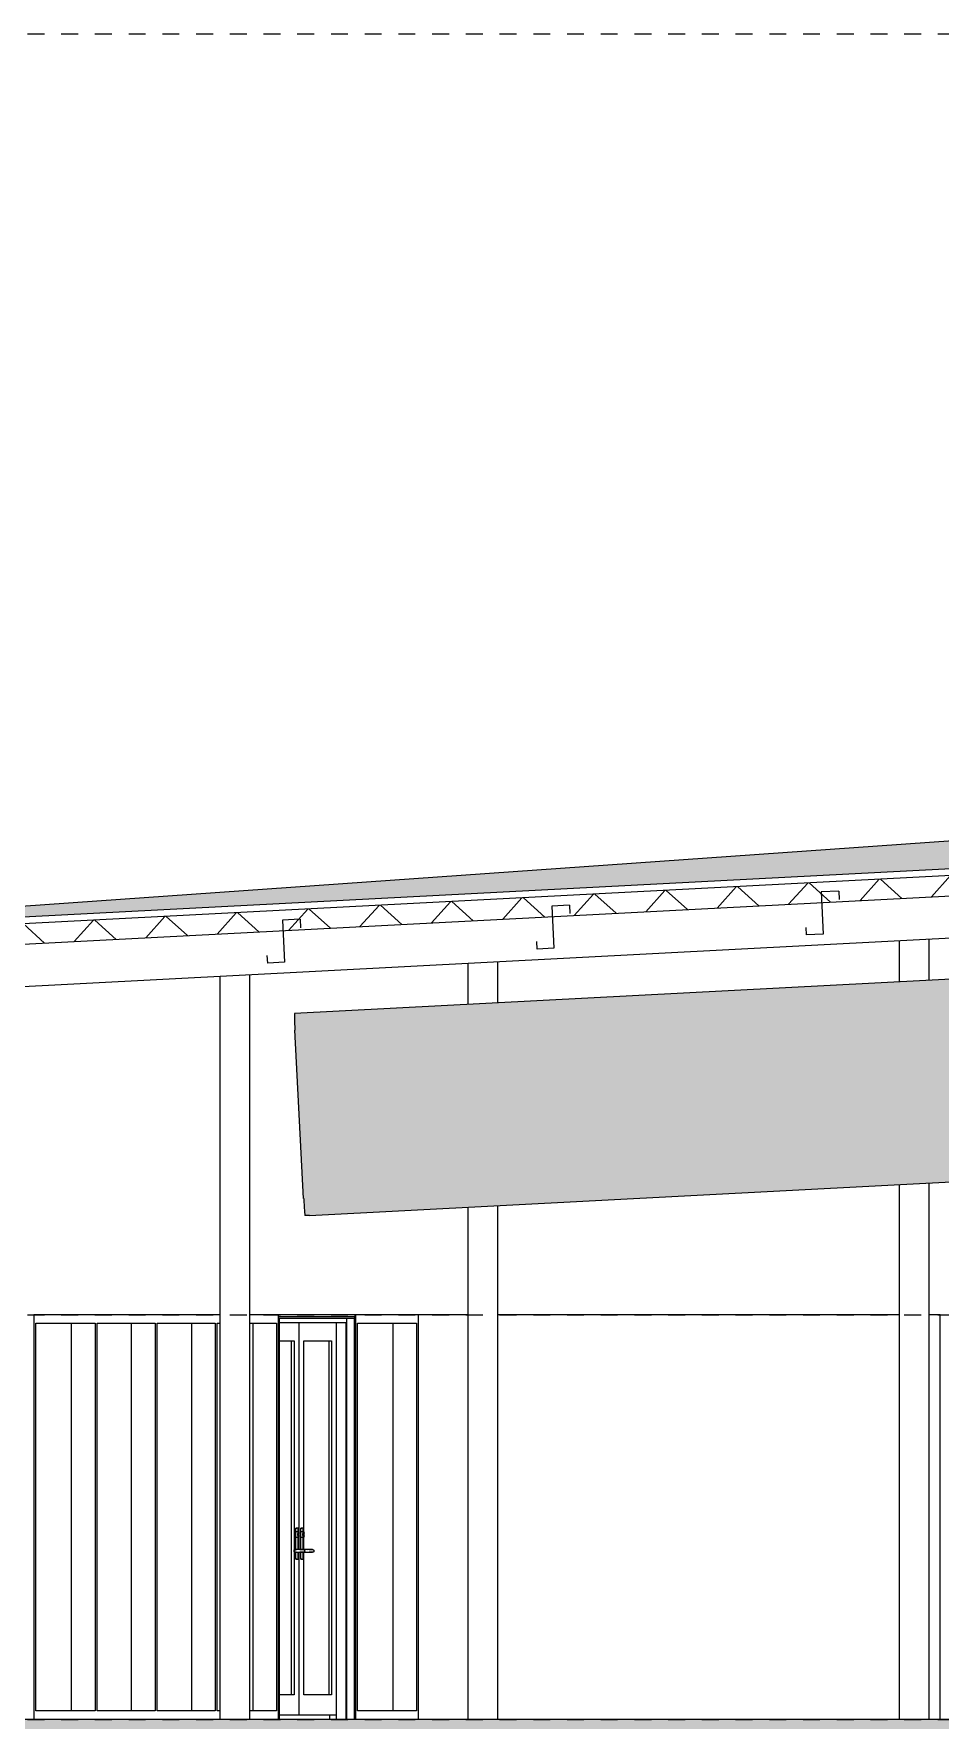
# Model space of a CAD drawing. Header units: metres. Extents: x 4238 to 4687, y -1 to 29.
# Drawn here: x 4439.11 to 4444.49, y 5.23 to 15.24 of the extents above; entities that cross this region are included whole.
import ezdxf

# ---------------------------------------------------------------- set-up
doc = ezdxf.new("R2010")
doc.units = ezdxf.units.M
doc.linetypes.add('AEC_Center', pattern=[0.024, 0.012, -0.004, 0.004, -0.004])
for name, color, linetype, lineweight in [('A-DETL', 90, 'Continuous', 13), ('A-DETL-GENF', 92, 'Continuous', 5), ('A-DOOR', 31, 'Continuous', 5), ('A-DOOR-FRAM', 31, 'Continuous', 5), ('A-DOOR-GLAZ', 31, 'Continuous', 5), ('A-FLOR', 192, 'Continuous', 5), ('A-FLOR-LEVL', 51, 'Continuous', 5), ('A-FLOR-PATT', 8, 'Continuous', 15), ('A-GENM', 13, 'Continuous', 5), ('A-GLAZ', 151, 'Continuous', 5), ('A-ROOF', 132, 'Continuous', 5), ('A-ROOF-PATT', 132, 'Continuous', 15), ('A-WALL', 113, 'Continuous', 5), ('S-COLS', 52, 'Continuous', 5)]:
    doc.layers.add(name, color=color, linetype=linetype, lineweight=lineweight)
pattern_1 = [(50, (4488.9249, 10.655), (1.45713, -0.127218), [0.1524, -1.676]), (355, (4488.9249, 10.655), (-0.281945, 1.52839), [0.12192, -1.341]), (100.451, (4489.0459, 10.644), (1.175465, 1.400456), [0.12952, -1.425]), (46.184, (4488.9249, 11.061), (2.16904, -0.33638), [0.2286, -2.515]), (96.636, (4489.1059, 11.033), (1.898945, 1.97971), [0.19428, -2.137]), (351.184, (4488.9249, 11.061), (1.8988, 1.97937), [0.18288, -2.012]), (21, (4489.1279, 10.96), (1.212757, -0.817698), [0.1524, -1.676]), (326, (4489.1279, 10.96), (0.494383, 1.47345), [0.12192, -1.341]), (71.451, (4489.2289, 10.891), (1.70704, 0.65499), [0.12952, -1.425]), (37.5, (4488.92487, 10.655), (0.0247086, 0.6764346), [0.06706, -1.258, 0.06706, -1.294, -1.346]), (37.5, (4488.92487, 10.655), (0.0247086, 0.6764346), [-2.686, 0.06706, -1.279]), (7.5, (4488.9249, 10.655), (0.534554, 0.80144), [0.06706, -0.70917, 0.06706, -1.227, -0.51308]), (7.5, (4488.9249, 10.655), (0.534554, 0.80144), [-2.071, 0.06706, -0.44602]), (327.5, (4488.47187, 10.655), (1.0847233, -0.0458285), [0.06706, -0.44094, 0.06706, -1.518, -2.103]), (327.5, (4488.47187, 10.655), (1.0847233, -0.0458285), [-2.093, 0.06706, -2.036]), (317.5, (4488.2689, 10.655), (1.185031, 0.203417), [0.06706, -0.59334, 0.06706, -0.98552, -1.494]), (317.5, (4488.2689, 10.655), (1.185031, 0.203417), [-1.713, 0.06706, -1.426])]

# ---------------------------------------------------------------- blocks, each defined once
blk = doc.blocks.new('Mechanical - Condensers - Mechanical - Condensers-1249279-SECTION - GRIDS B1-B2')
at = {"layer": 'A-GENM'}
h = blk.add_hatch(color=256, dxfattribs=at)
h.paths.add_polyline_path([(4415.037, 8.33), (4436.222, 9.44), (4436.223, 14.59), (4436.172, 14.59), (4436.172, 11.345), (4436.183, 11.345), (4436.183, 11.333), (4436.172, 11.333), (4436.172, 10.904), (4436.183, 10.904), (4436.183, 10.891), (4436.172, 10.891), (4436.172, 10.439), (4414.985, 9.328), (4415.005, 8.948)])
h.paths.add_polyline_path([(4436.756, 9.468), (4437.172, 9.49), (4437.172, 13.59), (4461.106, 13.59), (4461.106, 14.59), (4436.757, 14.59), (4436.756, 9.584)])
h.paths.add_polyline_path([(4475.487, 13.59), (4477.374, 13.59), (4477.374, 14.59), (4461.306, 14.59), (4461.306, 13.59), (4475.363, 13.59)])
blk.add_hatch(color=256, dxfattribs=at).paths.add_polyline_path([(4414.985, 9.328), (4436.172, 10.439), (4436.075, 10.534), (4414.982, 9.426), (4414.982, 9.415), (4414.984, 9.354)])
h = blk.add_hatch(color=256, dxfattribs=at)
h.paths.add_polyline_path([(4415.045, 8.23), (4436.222, 9.34), (4436.221, 9.44), (4415.037, 8.33), (4415.044, 8.233)])
h.paths.add_polyline_path([(4436.756, 9.368), (4437.275, 9.395), (4437.251, 9.416), (4437.172, 9.49), (4436.756, 9.468), (4436.756, 9.372)])
for p, q in [((4436.075, 10.534), (4414.983, 9.428)), ((4415.037, 8.33), (4414.985, 9.328)), ((4415.072, 8.23), (4436.222, 9.339)), ((4415.072, 8.23), (4415.045, 8.23))]:
    blk.add_line(p, q, dxfattribs=at)
for centre, start_param, end_param in [((4414.988, 9.328), 0, 1.569408), ((4415.04, 8.33), 1.569408, 3.140204)]:
    blk.add_ellipse(centre, major_axis=(-0.0052, 0.0999), ratio=0.026482, start_param=start_param, end_param=end_param, dxfattribs=at)
blk = doc.blocks.new('X_Door-Panel-Hinge-Standard - Standard-3272678-SECTION - GRIDS B1-B2')
at = {"layer": 'A-DOOR'}
for p, q in [((4419.673, 7.595), (4419.673, 6.351)), ((4419.554, 7.485), (4419.644, 7.485)), ((4419.644, 7.485), (4419.644, 5.385)), ((4419.673, 6.346), (4419.673, 6.343)), ((4419.673, 6.321), (4419.673, 6.247)), ((4419.673, 6.233), (4419.673, 5.265)), ((4419.644, 5.385), (4419.555, 5.385)), ((4419.673, 5.265), (4419.555, 5.265))]:
    blk.add_line(p, q, dxfattribs=at)
at = {"layer": 'A-DOOR-GLAZ'}
blk.add_line((4419.629, 5.385), (4419.629, 7.485), dxfattribs=at)
blk = doc.blocks.new('X_Door-Panel-Hinge-Standard - Standard-3272745-SECTION - GRIDS B1-B2')
at = {"layer": 'A-DOOR'}
for p, q in [((4415.01, 6.349), (4415.01, 7.595)), ((4415.039, 6.351), (4415.039, 7.485)), ((4415.039, 7.485), (4415.203, 7.485)), ((4415.203, 7.485), (4415.203, 5.385)), ((4415.01, 6.247), (4415.01, 6.323)), ((4415.039, 6.247), (4415.039, 6.321)), ((4415.01, 5.265), (4415.01, 6.233)), ((4415.039, 5.385), (4415.039, 6.233)), ((4415.203, 5.385), (4415.039, 5.385)), ((4415.231, 5.265), (4415.01, 5.265))]:
    blk.add_line(p, q, dxfattribs=at)
at = {"layer": 'A-DOOR-GLAZ'}
blk.add_line((4415.189, 5.385), (4415.189, 7.485), dxfattribs=at)
blk = doc.blocks.new('X_Door-Frame-Wood - Standard-3272812-SECTION - GRIDS B1-B2')
at = {"layer": 'A-DOOR-FRAM'}
for p, q in [((4420.006, 7.64), (4419.552, 7.64)), ((4419.555, 7.62), (4419.555, 5.24)), ((4419.555, 7.62), (4420.001, 7.62)), ((4419.957, 5.24), (4419.957, 7.62)), ((4420.001, 7.62), (4420.001, 5.24)), ((4420.006, 5.24), (4420.006, 7.64)), ((4419.555, 7.595), (4419.951, 7.595)), ((4419.895, 5.24), (4419.895, 7.595)), ((4419.951, 7.595), (4419.951, 5.24)), ((4419.857, 5.24), (4419.857, 5.265))]:
    blk.add_line(p, q, dxfattribs=at)
blk = doc.blocks.new('X_Door-Handle-Lockwood 4800 Series Lever - Standard-764996-SECTION - GRIDS B1-B2')
at = {"layer": 'A-DOOR'}
for p, q in [((4419.667, 6.375), (4419.655, 6.375)), ((4419.655, 6.375), (4419.661, 6.375)), ((4419.655, 6.247), (4419.655, 6.374)), ((4419.673, 6.353), (4419.658, 6.353)), ((4419.658, 6.321), (4419.673, 6.321)), ((4419.666, 6.374), (4419.666, 6.248)), ((4419.672, 6.375), (4419.667, 6.375)), ((4419.667, 6.331), (4419.667, 6.343)), ((4419.67, 6.343), (4419.67, 6.331)), ((4419.673, 6.351), (4419.673, 6.374)), ((4419.673, 6.343), (4419.673, 6.346)), ((4419.673, 6.247), (4419.673, 6.322)), ((4419.675, 6.331), (4419.675, 6.343)), ((4419.653, 6.248), (4419.645, 6.248)), ((4419.645, 6.232), (4419.653, 6.232)), ((4419.655, 6.238), (4419.655, 6.242)), ((4419.655, 6.191), (4419.655, 6.233)), ((4419.678, 6.248), (4419.658, 6.248)), ((4419.658, 6.232), (4419.678, 6.232)), ((4419.666, 6.232), (4419.666, 6.191)), ((4419.673, 6.191), (4419.673, 6.233)), ((4419.698, 6.248), (4419.685, 6.248)), ((4419.685, 6.232), (4419.698, 6.232)), ((4419.655, 6.19), (4419.667, 6.19)), ((4419.661, 6.19), (4419.655, 6.19)), ((4419.667, 6.19), (4419.672, 6.19))]:
    blk.add_line(p, q, dxfattribs=at)
at = {"layer": 'A-DOOR', "flags": 128}
for points in [[(4419.685, 6.248), (4419.685, 6.248), (4419.685, 6.248), (4419.685, 6.248), (4419.684, 6.248), (4419.684, 6.248), (4419.683, 6.248), (4419.683, 6.248), (4419.682, 6.248), (4419.681, 6.248), (4419.681, 6.248), (4419.68, 6.248), (4419.68, 6.248), (4419.679, 6.248), (4419.678, 6.248), (4419.677, 6.248), (4419.676, 6.248), (4419.676, 6.248), (4419.675, 6.248), (4419.674, 6.248), (4419.673, 6.248), (4419.672, 6.248), (4419.671, 6.248), (4419.67, 6.248), (4419.669, 6.248), (4419.668, 6.248), (4419.667, 6.248), (4419.666, 6.248), (4419.665, 6.248), (4419.664, 6.248), (4419.663, 6.248), (4419.662, 6.248), (4419.661, 6.248), (4419.659, 6.248), (4419.658, 6.248), (4419.657, 6.248), (4419.656, 6.248), (4419.655, 6.248), (4419.654, 6.248), (4419.653, 6.248), (4419.653, 6.248)], [(4419.653, 6.232), (4419.654, 6.232), (4419.655, 6.232), (4419.656, 6.232), (4419.657, 6.232), (4419.658, 6.232), (4419.659, 6.232), (4419.66, 6.232), (4419.661, 6.232), (4419.662, 6.232), (4419.663, 6.232), (4419.665, 6.232), (4419.666, 6.232), (4419.667, 6.232), (4419.668, 6.232), (4419.669, 6.232), (4419.67, 6.232), (4419.671, 6.232), (4419.672, 6.232), (4419.673, 6.232), (4419.674, 6.232), (4419.674, 6.232), (4419.675, 6.232), (4419.676, 6.232), (4419.677, 6.232), (4419.678, 6.232), (4419.679, 6.232), (4419.679, 6.232), (4419.68, 6.232), (4419.681, 6.232), (4419.681, 6.232), (4419.682, 6.232), (4419.683, 6.232), (4419.683, 6.232), (4419.684, 6.232), (4419.684, 6.232), (4419.684, 6.232), (4419.685, 6.232), (4419.685, 6.232), (4419.685, 6.232), (4419.685, 6.232)], [(4419.678, 6.248), (4419.679, 6.248), (4419.68, 6.248), (4419.681, 6.248), (4419.682, 6.248), (4419.683, 6.248), (4419.684, 6.248), (4419.685, 6.248), (4419.686, 6.248), (4419.687, 6.248), (4419.688, 6.248), (4419.689, 6.248), (4419.69, 6.248), (4419.69, 6.248), (4419.691, 6.248), (4419.692, 6.248), (4419.692, 6.248), (4419.693, 6.248), (4419.694, 6.248), (4419.694, 6.248), (4419.695, 6.248), (4419.695, 6.248), (4419.696, 6.248), (4419.696, 6.248), (4419.697, 6.248), (4419.697, 6.248), (4419.698, 6.248), (4419.698, 6.248), (4419.698, 6.248), (4419.698, 6.248), (4419.698, 6.248), (4419.699, 6.248), (4419.699, 6.248), (4419.699, 6.248)], [(4419.699, 6.232), (4419.699, 6.232), (4419.699, 6.232), (4419.698, 6.232), (4419.698, 6.232), (4419.698, 6.232), (4419.698, 6.232), (4419.698, 6.232), (4419.697, 6.232), (4419.697, 6.232), (4419.696, 6.232), (4419.696, 6.232), (4419.696, 6.232), (4419.695, 6.232), (4419.694, 6.232), (4419.694, 6.232), (4419.693, 6.232), (4419.693, 6.232), (4419.692, 6.232), (4419.691, 6.232), (4419.69, 6.232), (4419.69, 6.232), (4419.689, 6.232), (4419.688, 6.232), (4419.687, 6.232), (4419.686, 6.232), (4419.685, 6.232), (4419.684, 6.232), (4419.683, 6.232), (4419.682, 6.232), (4419.681, 6.232), (4419.68, 6.232), (4419.679, 6.232), (4419.678, 6.232), (4419.678, 6.232)], [(4419.699, 6.248), (4419.699, 6.248), (4419.699, 6.248), (4419.698, 6.248), (4419.698, 6.248), (4419.698, 6.248), (4419.698, 6.248), (4419.698, 6.248)], [(4419.698, 6.232), (4419.698, 6.232), (4419.698, 6.232), (4419.698, 6.232), (4419.699, 6.232), (4419.699, 6.232), (4419.699, 6.232)], [(4419.699, 6.248), (4419.699, 6.248), (4419.699, 6.248), (4419.7, 6.248), (4419.7, 6.248), (4419.7, 6.248), (4419.701, 6.248), (4419.701, 6.248), (4419.701, 6.248), (4419.701, 6.247), (4419.702, 6.247), (4419.702, 6.247), (4419.702, 6.247), (4419.703, 6.247), (4419.703, 6.247), (4419.703, 6.247), (4419.703, 6.246), (4419.704, 6.246), (4419.704, 6.246), (4419.704, 6.246), (4419.704, 6.246), (4419.705, 6.245), (4419.705, 6.245), (4419.705, 6.245), (4419.705, 6.245), (4419.705, 6.244), (4419.706, 6.244), (4419.706, 6.244), (4419.706, 6.243), (4419.706, 6.243), (4419.706, 6.243), (4419.706, 6.243), (4419.706, 6.242), (4419.706, 6.242), (4419.706, 6.242), (4419.706, 6.241), (4419.707, 6.241), (4419.707, 6.241), (4419.707, 6.24), (4419.707, 6.24), (4419.707, 6.24)], [(4419.707, 6.24), (4419.707, 6.24), (4419.707, 6.239), (4419.707, 6.239), (4419.707, 6.239), (4419.706, 6.238), (4419.706, 6.238), (4419.706, 6.238), (4419.706, 6.237), (4419.706, 6.237), (4419.706, 6.237), (4419.706, 6.237), (4419.706, 6.236), (4419.706, 6.236), (4419.705, 6.236), (4419.705, 6.235), (4419.705, 6.235), (4419.705, 6.235), (4419.705, 6.235), (4419.704, 6.234), (4419.704, 6.234), (4419.704, 6.234), (4419.704, 6.234), (4419.703, 6.234), (4419.703, 6.233), (4419.703, 6.233), (4419.703, 6.233), (4419.702, 6.233), (4419.702, 6.233), (4419.702, 6.233), (4419.702, 6.233), (4419.701, 6.232), (4419.701, 6.232), (4419.701, 6.232), (4419.7, 6.232), (4419.7, 6.232), (4419.7, 6.232), (4419.699, 6.232), (4419.699, 6.232), (4419.699, 6.232), (4419.699, 6.232)]]:
    blk.add_lwpolyline(points, dxfattribs=at)
at = {"layer": 'A-DOOR'}
for centre, major_axis, start_param, end_param in [((4419.655, 6.374), (0, 0.001), 0, 1.570796), ((4419.661, 6.374), (0, 0.001), 4.712389, 6.283185), ((4419.667, 6.374), (0, 0.001), 0, 1.570796), ((4419.669, 6.343), (0, 0.01), 5.759587, 7.853982), ((4419.669, 6.331), (0, 0.01), 1.570796, 3.665191), ((4419.673, 6.343), (0, 0.01), 4.712389, 7.853982), ((4419.673, 6.331), (0, 0.01), 1.570796, 4.712389), ((4419.672, 6.374), (0, 0.001), 4.712389, 6.021386), ((4419.669, 6.343), (0, 0.01), 4.712389, 4.974188), ((4419.645, 6.24), (0, 0.008), 4.712389, 7.853982), ((4419.645, 6.24), (0, 0.008), 1.570796, 4.712389), ((4419.669, 6.24), (0, 0.01), 5.497787, 6.806784), ((4419.669, 6.24), (0, 0.01), 2.617994, 3.926991), ((4419.655, 6.191), (0, 0.001), 1.570796, 3.141593), ((4419.661, 6.191), (0, 0.001), 3.141593, 4.712389), ((4419.667, 6.191), (0, 0.001), 1.570796, 3.141593), ((4419.672, 6.191), (0, 0.001), 3.141593, 4.712389)]:
    blk.add_ellipse(centre, major_axis=major_axis, ratio=0.241811, start_param=start_param, end_param=end_param, dxfattribs=at)
blk = doc.blocks.new('X_Door-Handle-Lockwood 4800 Series Lever - Standard-765406-SECTION - GRIDS B1-B2')
at = {"layer": 'A-DOOR'}
for p, q in [((4415.032, 6.375), (4415.021, 6.375)), ((4415.021, 6.375), (4415.027, 6.375)), ((4415.021, 6.247), (4415.021, 6.374)), ((4415.039, 6.353), (4415.024, 6.353)), ((4415.024, 6.321), (4415.039, 6.321)), ((4415.038, 6.375), (4415.032, 6.375)), ((4415.032, 6.374), (4415.032, 6.244)), ((4415.033, 6.331), (4415.033, 6.343)), ((4415.036, 6.343), (4415.036, 6.331)), ((4415.038, 6.35), (4415.038, 6.374)), ((4415.038, 6.247), (4415.038, 6.322)), ((4415.041, 6.331), (4415.041, 6.343)), ((4415.021, 6.191), (4415.021, 6.233)), ((4415.044, 6.248), (4415.024, 6.248)), ((4415.024, 6.232), (4415.044, 6.232)), ((4415.032, 6.236), (4415.032, 6.191)), ((4415.038, 6.191), (4415.038, 6.233)), ((4415.069, 6.248), (4415.062, 6.248)), ((4415.062, 6.232), (4415.069, 6.232)), ((4415.089, 6.248), (4415.077, 6.248)), ((4415.077, 6.232), (4415.089, 6.232)), ((4415.021, 6.19), (4415.032, 6.19)), ((4415.027, 6.19), (4415.021, 6.19)), ((4415.032, 6.19), (4415.038, 6.19))]:
    blk.add_line(p, q, dxfattribs=at)
at = {"layer": 'A-DOOR', "flags": 128}
for points in [[(4415.077, 6.248), (4415.077, 6.248), (4415.076, 6.248), (4415.076, 6.248), (4415.075, 6.248), (4415.075, 6.248), (4415.074, 6.248), (4415.074, 6.248), (4415.073, 6.248), (4415.073, 6.248), (4415.072, 6.248), (4415.072, 6.248), (4415.071, 6.248), (4415.07, 6.248), (4415.069, 6.248), (4415.069, 6.248), (4415.068, 6.248), (4415.067, 6.248), (4415.066, 6.248), (4415.065, 6.248), (4415.064, 6.248), (4415.063, 6.248), (4415.062, 6.248), (4415.061, 6.248), (4415.06, 6.248), (4415.059, 6.248), (4415.058, 6.248), (4415.057, 6.248), (4415.056, 6.248), (4415.055, 6.248), (4415.054, 6.248), (4415.053, 6.248), (4415.052, 6.248), (4415.051, 6.248), (4415.05, 6.248), (4415.049, 6.248), (4415.048, 6.248), (4415.046, 6.248), (4415.045, 6.248), (4415.044, 6.248), (4415.044, 6.248)], [(4415.044, 6.232), (4415.045, 6.232), (4415.046, 6.232), (4415.047, 6.232), (4415.048, 6.232), (4415.049, 6.232), (4415.05, 6.232), (4415.052, 6.232), (4415.053, 6.232), (4415.054, 6.232), (4415.055, 6.232), (4415.056, 6.232), (4415.057, 6.232), (4415.058, 6.232), (4415.059, 6.232), (4415.06, 6.232), (4415.061, 6.232), (4415.062, 6.232), (4415.063, 6.232), (4415.064, 6.232), (4415.065, 6.232), (4415.066, 6.232), (4415.067, 6.232), (4415.067, 6.232), (4415.068, 6.232), (4415.069, 6.232), (4415.07, 6.232), (4415.071, 6.232), (4415.071, 6.232), (4415.072, 6.232), (4415.073, 6.232), (4415.073, 6.232), (4415.074, 6.232), (4415.074, 6.232), (4415.075, 6.232), (4415.075, 6.232), (4415.076, 6.232), (4415.076, 6.232), (4415.076, 6.232), (4415.077, 6.232), (4415.077, 6.232)], [(4415.069, 6.248), (4415.07, 6.248), (4415.072, 6.248), (4415.073, 6.248), (4415.074, 6.248), (4415.075, 6.248), (4415.075, 6.248), (4415.076, 6.248), (4415.077, 6.248), (4415.078, 6.248), (4415.079, 6.248), (4415.08, 6.248), (4415.081, 6.248), (4415.082, 6.248), (4415.082, 6.248), (4415.083, 6.248), (4415.084, 6.248), (4415.084, 6.248), (4415.085, 6.248), (4415.086, 6.248), (4415.086, 6.248), (4415.087, 6.248), (4415.087, 6.248), (4415.088, 6.248), (4415.088, 6.248), (4415.088, 6.248), (4415.089, 6.248), (4415.089, 6.248), (4415.089, 6.248), (4415.09, 6.248), (4415.09, 6.248), (4415.09, 6.248), (4415.09, 6.248), (4415.09, 6.248)], [(4415.09, 6.232), (4415.09, 6.232), (4415.09, 6.232), (4415.09, 6.232), (4415.09, 6.232), (4415.089, 6.232), (4415.089, 6.232), (4415.089, 6.232), (4415.089, 6.232), (4415.088, 6.232), (4415.088, 6.232), (4415.087, 6.232), (4415.087, 6.232), (4415.086, 6.232), (4415.086, 6.232), (4415.085, 6.232), (4415.085, 6.232), (4415.084, 6.232), (4415.083, 6.232), (4415.082, 6.232), (4415.082, 6.232), (4415.081, 6.232), (4415.08, 6.232), (4415.079, 6.232), (4415.078, 6.232), (4415.078, 6.232), (4415.077, 6.232), (4415.076, 6.232), (4415.075, 6.232), (4415.074, 6.232), (4415.073, 6.232), (4415.072, 6.232), (4415.071, 6.232), (4415.07, 6.232), (4415.069, 6.232)], [(4415.09, 6.248), (4415.09, 6.248), (4415.09, 6.248), (4415.09, 6.248), (4415.09, 6.248), (4415.089, 6.248), (4415.089, 6.248), (4415.089, 6.248)], [(4415.089, 6.232), (4415.089, 6.232), (4415.09, 6.232), (4415.09, 6.232), (4415.09, 6.232), (4415.09, 6.232), (4415.09, 6.232)], [(4415.09, 6.248), (4415.09, 6.248), (4415.091, 6.248), (4415.091, 6.248), (4415.091, 6.248), (4415.092, 6.248), (4415.092, 6.248), (4415.092, 6.248), (4415.092, 6.248), (4415.093, 6.247), (4415.093, 6.247), (4415.093, 6.247), (4415.094, 6.247), (4415.094, 6.247), (4415.094, 6.247), (4415.094, 6.247), (4415.095, 6.246), (4415.095, 6.246), (4415.095, 6.246), (4415.095, 6.246), (4415.096, 6.246), (4415.096, 6.245), (4415.096, 6.245), (4415.096, 6.245), (4415.096, 6.245), (4415.097, 6.244), (4415.097, 6.244), (4415.097, 6.244), (4415.097, 6.243), (4415.097, 6.243), (4415.097, 6.243), (4415.097, 6.243), (4415.098, 6.242), (4415.098, 6.242), (4415.098, 6.242), (4415.098, 6.241), (4415.098, 6.241), (4415.098, 6.241), (4415.098, 6.24), (4415.098, 6.24), (4415.098, 6.24)], [(4415.098, 6.24), (4415.098, 6.24), (4415.098, 6.239), (4415.098, 6.239), (4415.098, 6.239), (4415.098, 6.238), (4415.098, 6.238), (4415.098, 6.238), (4415.098, 6.237), (4415.097, 6.237), (4415.097, 6.237), (4415.097, 6.237), (4415.097, 6.236), (4415.097, 6.236), (4415.097, 6.236), (4415.097, 6.235), (4415.096, 6.235), (4415.096, 6.235), (4415.096, 6.235), (4415.096, 6.234), (4415.095, 6.234), (4415.095, 6.234), (4415.095, 6.234), (4415.095, 6.234), (4415.095, 6.233), (4415.094, 6.233), (4415.094, 6.233), (4415.094, 6.233), (4415.093, 6.233), (4415.093, 6.233), (4415.093, 6.233), (4415.093, 6.232), (4415.092, 6.232), (4415.092, 6.232), (4415.092, 6.232), (4415.091, 6.232), (4415.091, 6.232), (4415.091, 6.232), (4415.09, 6.232), (4415.09, 6.232), (4415.09, 6.232)]]:
    blk.add_lwpolyline(points, dxfattribs=at)
at = {"layer": 'A-DOOR'}
for centre, major_axis, start_param, end_param in [((4415.021, 6.374), (0, 0.001), 0, 1.570796), ((4415.027, 6.374), (0, 0.001), 4.712389, 6.283185), ((4415.032, 6.374), (0, 0.001), 0, 1.570796), ((4415.035, 6.343), (0, 0.01), 5.759587, 7.853982), ((4415.035, 6.331), (0, 0.01), 1.570796, 3.665191), ((4415.039, 6.343), (0, 0.01), 4.712389, 7.853982), ((4415.039, 6.331), (0, 0.01), 1.570796, 4.712389), ((4415.035, 6.343), (0, 0.01), 5.235988, 5.497787), ((4415.038, 6.374), (0, 0.001), 4.712389, 6.021386), ((4415.035, 6.24), (0, 0.01), 5.497787, 7.330383), ((4415.035, 6.24), (0, 0.01), 2.094395, 3.926991), ((4415.062, 6.24), (0, 0.008), 5.759587, 6.806784), ((4415.062, 6.24), (0, 0.008), 2.617994, 3.665191), ((4415.021, 6.191), (0, 0.001), 1.570796, 3.141593), ((4415.027, 6.191), (0, 0.001), 3.141593, 4.712389), ((4415.032, 6.191), (0, 0.001), 1.570796, 3.141593), ((4415.038, 6.191), (0, 0.001), 3.141593, 4.712389)]:
    blk.add_ellipse(centre, major_axis=major_axis, ratio=0.241811, start_param=start_param, end_param=end_param, dxfattribs=at)
blk = doc.blocks.new('Window Unit_4 Bay - 2400x3050-3455446-SECTION - GRIDS B1-B2')
at = {"layer": 'A-GLAZ'}
for p, q in [((4413.437, 7.64), (4413.437, 5.24)), ((4414.541, 7.64), (4413.437, 7.64)), ((4414.888, 7.64), (4414.718, 7.64)), ((4414.888, 5.24), (4414.888, 7.64)), ((4413.449, 5.29), (4413.449, 7.59)), ((4413.449, 7.59), (4413.8, 7.59)), ((4413.661, 5.29), (4413.661, 7.59)), ((4413.8, 7.59), (4413.8, 5.29)), ((4413.812, 5.29), (4413.812, 7.59)), ((4413.812, 7.59), (4414.157, 7.59)), ((4414.017, 5.29), (4414.017, 7.59)), ((4414.157, 7.59), (4414.157, 5.29)), ((4414.169, 5.29), (4414.169, 7.59)), ((4414.169, 7.59), (4414.513, 7.59)), ((4414.374, 5.29), (4414.374, 7.59)), ((4414.513, 7.59), (4414.513, 5.29)), ((4414.525, 7.59), (4414.541, 7.59)), ((4414.525, 5.29), (4414.525, 7.59)), ((4414.718, 7.59), (4414.876, 7.59)), ((4414.737, 5.29), (4414.737, 7.59)), ((4414.876, 7.59), (4414.876, 5.29)), ((4413.8, 5.29), (4413.449, 5.29)), ((4414.157, 5.29), (4413.812, 5.29)), ((4414.513, 5.29), (4414.169, 5.29)), ((4414.541, 5.29), (4414.525, 5.29)), ((4414.876, 5.29), (4414.718, 5.29))]:
    blk.add_line(p, q, dxfattribs=at)
blk = doc.blocks.new('Window Unit_1 Bay - 2400x1550-3460193-SECTION - GRIDS B1-B2')
at = {"layer": 'A-GLAZ'}
for p, q in [((4415.344, 7.64), (4415.344, 5.24)), ((4415.719, 7.64), (4415.344, 7.64)), ((4415.719, 5.24), (4415.719, 7.64)), ((4415.356, 7.59), (4415.707, 7.59)), ((4415.356, 5.29), (4415.356, 7.59)), ((4415.568, 5.29), (4415.568, 7.59)), ((4415.707, 7.59), (4415.707, 5.29)), ((4415.707, 5.29), (4415.356, 5.29))]:
    blk.add_line(p, q, dxfattribs=at)

msp = doc.modelspace()

# ---------------------------------------------------------------- hatches: boundary and pattern name
at = {"layer": 'A-DETL-GENF'}
h = msp.add_hatch(dxfattribs=at)
h.set_pattern_fill('FP_127', style=0, pattern_type=2)
h.set_pattern_definition(pattern_1)
h.paths.add_polyline_path([(4502.8434, 4.34), (4505.2434, 4.34), (4505.2423, 5.24), (4502.5434, 5.24), (4502.5434, 4.93), (4502.8434, 4.63)])
h.paths.add_polyline_path([(4461.933, 4.34), (4463.6274, 4.34), (4463.6274, 4.64), (4463.9274, 4.94), (4463.9274, 5.24), (4460.3192, 5.24), (4460.3192, 4.94), (4460.6192, 4.64), (4460.6192, 4.34), (4461.6855, 4.34)])
h.paths.add_polyline_path([(4485.9774, 4.5), (4487.7774, 4.5), (4487.7774, 4.7), (4487.9774, 4.9), (4488.1874, 4.9), (4488.1874, 5.24), (4485.5674, 5.24), (4485.5674, 4.9), (4485.7774, 4.9), (4485.9774, 4.7)])
h.paths.add_polyline_path([(4439.1771, 4.5), (4439.1771, 4.7), (4439.3771, 4.94), (4439.4771, 4.94), (4439.4771, 5.24), (4437.699, 5.24), (4437.699, 4.5), (4439.1646, 4.5)])
at = {"layer": 'A-FLOR-PATT', "lineweight": 5}
h = msp.add_hatch(dxfattribs=at)
h.set_pattern_fill('FP_127', color=256, style=0, pattern_type=2)
h.set_pattern_definition(pattern_1)
h.paths.add_polyline_path([(4463.9274, 4.94), (4485.5674, 4.94), (4485.5674, 5.24), (4463.9274, 5.24), (4463.9274, 5.1309)])
h.paths.add_polyline_path([(4439.6596, 4.94), (4460.3192, 4.94), (4460.3192, 5.24), (4439.4771, 5.24), (4439.4771, 4.94)])
h.paths.add_polyline_path([(4502.5434, 4.94), (4502.5434, 5.24), (4488.1874, 5.24), (4488.1874, 4.94), (4502.5334, 4.94)])
at = {"layer": 'A-ROOF-PATT', "lineweight": 5}
h = msp.add_hatch(dxfattribs=at)
h.set_pattern_fill('FP_196', color=256, style=0, pattern_type=2)
h.set_pattern_definition([(3.011, (37.7268725, -225.673), (-0.01527096903837, -2.15152051e-06), [])])
h.paths.add_polyline_path([(4435.5505, 9.8163), (4446.8255, 10.4063), (4446.8366, 10.4535), (4446.8402, 10.4537), (4446.8447, 10.406), (4446.8453, 10.4063), (4446.8469, 10.4061), (4461.7511, 11.1842), (4461.7497, 11.2), (4461.747, 11.1999), (4461.747, 11.2604), (4461.6795, 11.2555), (4461.3979, 11.2066), (4461.385, 11.2083), (4461.3687, 11.2165), (4461.3622, 11.2218), (4461.3514, 11.2394), (4461.3496, 11.2438), (4461.3486, 11.2615), (4461.35, 11.2703), (4461.3546, 11.2816), (4461.3626, 11.2919), (4461.3729, 11.2999), (4461.3936, 11.3066), (4461.5941, 11.342), (4461.5941, 11.5278), (4461.5309, 11.5244), (4461.53, 11.517), (4461.3814, 11.5093), (4461.3814, 11.5166), (4456.4988, 11.2597), (4456.5013, 11.252), (4456.5013, 11.232), (4456.4818, 11.2317), (4456.4792, 11.2587), (4455.7533, 11.2205), (4455.7553, 11.1793), (4455.7566, 11.1649), (4455.7463, 11.1655), (4455.7459, 11.166), (4455.7433, 11.1659), (4455.7408, 11.2198), (4455.4108, 11.2025), (4455.0127, 11.1656), (4455.0104, 11.1636), (4455.0123, 11.1162), (4455.0138, 11.1), (4455.0035, 11.101), (4455.0027, 11.101), (4455.0004, 11.1009), (4454.9987, 11.1478), (4454.9987, 11.1629), (4455.0002, 11.163), (4455.0001, 11.164), (4454.9947, 11.1649), (4454.9901, 11.1657), (4454.2699, 11.1006), (4454.2676, 11.0987), (4454.2695, 11.0512), (4454.271, 11.035), (4454.2607, 11.0356), (4454.2599, 11.0361), (4454.2576, 11.036), (4454.2559, 11.0829), (4454.2559, 11.098), (4454.2574, 11.098), (4454.2573, 11.0991), (4454.2519, 11.0999), (4454.2473, 11.1007), (4453.5271, 11.0357), (4453.5248, 11.0337), (4453.5267, 10.9863), (4453.5282, 10.9701), (4453.5179, 10.9706), (4453.5171, 10.9711), (4453.5148, 10.971), (4453.513, 11.0179), (4453.513, 11.033), (4453.5145, 11.0331), (4453.5145, 11.0341), (4453.5091, 11.0349), (4453.5045, 11.0358), (4452.7843, 10.9707), (4452.782, 10.9688), (4452.7838, 10.9213), (4452.7853, 10.9051), (4452.775, 10.9057), (4452.7743, 10.9062), (4452.772, 10.9061), (4452.7702, 10.953), (4452.7702, 10.9681), (4452.7717, 10.9681), (4452.7717, 10.9692), (4452.7662, 10.97), (4452.7616, 10.9708), (4452.0414, 10.9058), (4452.0391, 10.9038), (4452.041, 10.8563), (4452.0425, 10.8402), (4452.0322, 10.8407), (4452.0314, 10.8412), (4452.0292, 10.8411), (4452.0274, 10.888), (4452.0274, 10.9031), (4452.0289, 10.9032), (4452.0288, 10.9042), (4452.0234, 10.905), (4452.0188, 10.9059), (4451.2986, 10.8408), (4451.2963, 10.8389), (4451.2982, 10.7914), (4451.2997, 10.7752), (4451.2894, 10.7758), (4451.2886, 10.7763), (4451.2863, 10.7762), (4451.2846, 10.8231), (4451.2846, 10.8381), (4451.2861, 10.8382), (4451.286, 10.8393), (4451.2806, 10.8401), (4451.276, 10.8409), (4450.5558, 10.7759), (4450.5535, 10.7739), (4450.5554, 10.7265), (4450.5569, 10.7103), (4450.5466, 10.7108), (4450.5458, 10.7113), (4450.5435, 10.7112), (4450.5418, 10.7581), (4450.5418, 10.7732), (4450.5433, 10.7733), (4450.5432, 10.7743), (4450.5378, 10.7751), (4450.5332, 10.776), (4449.813, 10.7109), (4449.8107, 10.709), (4449.8126, 10.6615), (4449.8141, 10.6453), (4449.8038, 10.6453), (4449.803, 10.6464), (4449.8007, 10.6462), (4449.7989, 10.6932), (4449.7989, 10.7082), (4449.8004, 10.7083), (4449.8004, 10.7094), (4449.795, 10.7102), (4449.7904, 10.711), (4449.0702, 10.646), (4449.0679, 10.6443), (4449.0697, 10.5966), (4449.0712, 10.5803), (4449.0609, 10.5809), (4449.0602, 10.5814), (4449.0579, 10.5813), (4449.0561, 10.6282), (4449.0561, 10.6433), (4449.0576, 10.6434), (4449.056, 10.6443), (4449.0521, 10.6452), (4449.0475, 10.646), (4448.3273, 10.581), (4448.325, 10.5791), (4448.3279, 10.5211), (4448.3284, 10.5154), (4448.3181, 10.516), (4448.3179, 10.5165), (4448.315, 10.5186), (4448.3133, 10.5633), (4448.3133, 10.5783), (4448.3148, 10.5784), (4448.3147, 10.5795), (4448.3093, 10.5803), (4448.3047, 10.5811), (4447.5845, 10.5161), (4447.5822, 10.5141), (4447.5841, 10.4667), (4447.5856, 10.4504), (4447.5753, 10.451), (4447.5745, 10.4515), (4447.5722, 10.4514), (4447.5705, 10.4983), (4447.5705, 10.5134), (4447.572, 10.5135), (4447.5719, 10.5145), (4447.5665, 10.5153), (4447.5618, 10.5193), (4447.5616, 10.5229), (4447.5725, 10.5276), (4447.5858, 10.5271), (4447.5888, 10.5265), (4448.3102, 10.5917), (4448.3121, 10.5923), (4448.3287, 10.592), (4448.3316, 10.5915), (4449.0531, 10.6567), (4449.0549, 10.6572), (4449.0715, 10.657), (4449.0748, 10.6565), (4449.7959, 10.7216), (4449.7977, 10.7222), (4449.8143, 10.722), (4449.8176, 10.7214), (4450.5387, 10.7866), (4450.5406, 10.7871), (4450.5571, 10.7869), (4450.5604, 10.7864), (4451.2815, 10.8515), (4451.2834, 10.8521), (4451.2999, 10.8519), (4451.3033, 10.8513), (4452.0243, 10.9165), (4452.0262, 10.917), (4452.0428, 10.9168), (4452.0461, 10.9163), (4452.7672, 10.9814), (4452.769, 10.982), (4452.7856, 10.9818), (4452.7889, 10.9812), (4453.51, 11.0464), (4453.5119, 11.0469), (4453.5284, 11.0467), (4453.5317, 11.0462), (4454.2528, 11.1113), (4454.2547, 11.1119), (4454.2712, 11.1117), (4454.2742, 11.1111), (4454.9971, 11.1755), (4454.9975, 11.1769), (4455.014, 11.1766), (4455.0174, 11.1761), (4455.1804, 11.1903), (4454.5085, 11.154), (4436.1949, 9.8618)])
h.paths.add_polyline_path([(4447.6093, 10.4504), (4447.6089, 10.4579), (4447.6299, 10.4582), (4447.6303, 10.4516), (4447.6167, 10.4508)])
h.paths.add_polyline_path([(4447.6122, 10.4612), (4447.6122, 10.4646), (4447.6167, 10.4659), (4447.6186, 10.4674), (4447.6235, 10.4674), (4447.627, 10.4638), (4447.6258, 10.4619), (4447.6167, 10.4614)])
h.paths.add_polyline_path([(4447.6096, 10.465), (4447.6159, 10.4674), (4447.6167, 10.4665), (4447.6137, 10.4659)])
h.paths.add_polyline_path([(4448.2523, 10.4888), (4448.2539, 10.5039), (4448.3224, 10.5083), (4448.3225, 10.5107), (4448.3713, 10.5132), (4448.3715, 10.5108), (4448.4715, 10.5137), (4448.4715, 10.501), (4448.3215, 10.4924)])
h.paths.add_polyline_path([(4448.3522, 10.5154), (4448.3518, 10.5228), (4448.3728, 10.5225), (4448.3731, 10.5165), (4448.3596, 10.5158)])
h.paths.add_polyline_path([(4448.355, 10.5261), (4448.355, 10.5295), (4448.3595, 10.5308), (4448.3614, 10.5324), (4448.3663, 10.5324), (4448.3698, 10.5288), (4448.369, 10.5269), (4448.3595, 10.5264)])
h.paths.add_polyline_path([(4448.3524, 10.53), (4448.3587, 10.5324), (4448.3595, 10.5315), (4448.3565, 10.5308)])
h.paths.add_polyline_path([(4448.9951, 10.5538), (4448.9968, 10.5688), (4449.0652, 10.5732), (4449.0653, 10.5757), (4449.1141, 10.5782), (4449.1143, 10.5758), (4449.2143, 10.5787), (4449.2143, 10.5659), (4449.0639, 10.5574)])
h.paths.add_polyline_path([(4449.095, 10.5803), (4449.0946, 10.5878), (4449.1156, 10.5881), (4449.1159, 10.5815), (4449.1024, 10.5807)])
h.paths.add_polyline_path([(4449.0978, 10.5911), (4449.0978, 10.5945), (4449.1024, 10.5958), (4449.1042, 10.5973), (4449.1091, 10.5973), (4449.1126, 10.5937), (4449.1114, 10.5918), (4449.1024, 10.5913)])
h.paths.add_polyline_path([(4449.0953, 10.5949), (4449.1015, 10.5973), (4449.1023, 10.5964), (4449.0994, 10.5958)])
h.paths.add_polyline_path([(4449.7379, 10.6188), (4449.7396, 10.6338), (4449.8081, 10.6382), (4449.8081, 10.6406), (4449.857, 10.6431), (4449.8571, 10.6407), (4449.9571, 10.6436), (4449.9572, 10.6309), (4449.8064, 10.6223)])
h.paths.add_polyline_path([(4449.8378, 10.6453), (4449.8374, 10.6527), (4449.8584, 10.6531), (4449.8587, 10.6464), (4449.8452, 10.6457)])
h.paths.add_polyline_path([(4449.8407, 10.656), (4449.8407, 10.6595), (4449.8452, 10.6607), (4449.847, 10.6623), (4449.8519, 10.6623), (4449.8554, 10.6587), (4449.8543, 10.6568), (4449.8452, 10.6563)])
h.paths.add_polyline_path([(4449.8381, 10.6599), (4449.8443, 10.6623), (4449.8452, 10.6614), (4449.8422, 10.6607)])
h.paths.add_polyline_path([(4450.4807, 10.6837), (4450.4824, 10.6987), (4450.5509, 10.7031), (4450.5509, 10.7056), (4450.5998, 10.7081), (4450.5999, 10.7057), (4450.6999, 10.7086), (4450.7, 10.6958), (4450.5488, 10.6872)])
h.paths.add_polyline_path([(4450.5806, 10.7103), (4450.5802, 10.7177), (4450.6012, 10.7185), (4450.6016, 10.7114), (4450.588, 10.7106)])
h.paths.add_polyline_path([(4450.5835, 10.721), (4450.5835, 10.7244), (4450.588, 10.7257), (4450.5899, 10.7273), (4450.5947, 10.7273), (4450.5983, 10.7236), (4450.5971, 10.7217), (4450.588, 10.7212)])
h.paths.add_polyline_path([(4450.5809, 10.7249), (4450.5872, 10.7273), (4450.588, 10.7263), (4450.585, 10.7257)])
h.paths.add_polyline_path([(4451.2235, 10.7487), (4451.2252, 10.7637), (4451.2937, 10.7681), (4451.2937, 10.7705), (4451.3426, 10.773), (4451.3428, 10.7706), (4451.4428, 10.7735), (4451.4428, 10.7608), (4451.2913, 10.7522)])
h.paths.add_polyline_path([(4451.3234, 10.7752), (4451.3231, 10.7826), (4451.344, 10.7835), (4451.3444, 10.7763), (4451.3308, 10.7756)])
h.paths.add_polyline_path([(4451.3263, 10.786), (4451.3263, 10.7894), (4451.3308, 10.7907), (4451.3327, 10.7922), (4451.3376, 10.7922), (4451.3411, 10.7886), (4451.3399, 10.7867), (4451.3308, 10.7862)])
h.paths.add_polyline_path([(4451.3237, 10.7898), (4451.33, 10.7922), (4451.3308, 10.7913), (4451.3278, 10.7907)])
h.paths.add_polyline_path([(4451.9664, 10.8136), (4451.9681, 10.8286), (4452.0365, 10.833), (4452.0366, 10.8355), (4452.0854, 10.838), (4452.0856, 10.8356), (4452.1856, 10.8385), (4452.1856, 10.8257), (4452.0337, 10.8171)])
h.paths.add_polyline_path([(4452.0663, 10.8402), (4452.0659, 10.8476), (4452.0868, 10.848), (4452.0872, 10.8413), (4452.0737, 10.8405)])
h.paths.add_polyline_path([(4452.0691, 10.8509), (4452.0691, 10.8543), (4452.0736, 10.8556), (4452.0738, 10.8563), (4452.0781, 10.8585), (4452.0839, 10.8535), (4452.0827, 10.8516), (4452.0737, 10.8511)])
h.paths.add_polyline_path([(4452.0665, 10.8548), (4452.0717, 10.8585), (4452.0736, 10.8562), (4452.0706, 10.8556)])
h.paths.add_polyline_path([(4452.7092, 10.8786), (4452.7109, 10.8936), (4452.7793, 10.898), (4452.7794, 10.9004), (4452.8282, 10.9029), (4452.8284, 10.9005), (4452.9284, 10.9034), (4452.9284, 10.8907), (4452.7762, 10.882)])
h.paths.add_polyline_path([(4452.8091, 10.9051), (4452.8087, 10.9125), (4452.8297, 10.9129), (4452.83, 10.9062), (4452.8165, 10.9055)])
h.paths.add_polyline_path([(4452.8119, 10.9159), (4452.8119, 10.9193), (4452.8165, 10.9206), (4452.8183, 10.9221), (4452.8232, 10.9221), (4452.8267, 10.9185), (4452.8255, 10.9166), (4452.8165, 10.9161)])
h.paths.add_polyline_path([(4452.8094, 10.9197), (4452.8156, 10.9221), (4452.8164, 10.9212), (4452.8135, 10.9206)])
h.paths.add_polyline_path([(4453.452, 10.9435), (4453.4537, 10.9586), (4453.5222, 10.9629), (4453.5222, 10.9654), (4453.5711, 10.9679), (4453.5712, 10.9655), (4453.6712, 10.9684), (4453.6713, 10.9556), (4453.5186, 10.947)])
h.paths.add_polyline_path([(4453.5519, 10.9701), (4453.5515, 10.9775), (4453.5725, 10.9779), (4453.5728, 10.9712), (4453.5593, 10.9704)])
h.paths.add_polyline_path([(4453.5548, 10.9808), (4453.5548, 10.9842), (4453.5593, 10.9855), (4453.5611, 10.9871), (4453.566, 10.9871), (4453.5695, 10.9834), (4453.5684, 10.9815), (4453.5593, 10.981)])
h.paths.add_polyline_path([(4453.5522, 10.9847), (4453.5585, 10.9871), (4453.5593, 10.9861), (4453.5563, 10.9855)])
h.paths.add_polyline_path([(4454.1948, 11.0085), (4454.1965, 11.0235), (4454.265, 11.0279), (4454.265, 11.0303), (4454.3139, 11.0328), (4454.314, 11.0304), (4454.414, 11.0333), (4454.4141, 11.0206), (4454.261, 11.0119)])
h.paths.add_polyline_path([(4454.2947, 11.035), (4454.2943, 11.0424), (4454.3153, 11.0428), (4454.3157, 11.0361), (4454.3021, 11.0354)])
h.paths.add_polyline_path([(4454.2976, 11.0458), (4454.2976, 11.0492), (4454.3021, 11.0505), (4454.304, 11.052), (4454.3089, 11.052), (4454.3124, 11.0484), (4454.3112, 11.0465), (4454.3021, 11.046)])
h.paths.add_polyline_path([(4454.295, 11.0496), (4454.3013, 11.052), (4454.3021, 11.0511), (4454.2991, 11.0505)])
h.paths.add_polyline_path([(4454.9376, 11.0734), (4454.9393, 11.0885), (4455.0078, 11.0929), (4455.0078, 11.0953), (4455.0567, 11.0978), (4455.0569, 11.0954), (4455.1569, 11.0983), (4455.1569, 11.0855), (4455.0035, 11.0768)])
h.paths.add_polyline_path([(4455.0375, 11.1), (4455.0372, 11.1074), (4455.0581, 11.1078), (4455.0585, 11.1011), (4455.0449, 11.1003)])
h.paths.add_polyline_path([(4455.0404, 11.1107), (4455.0404, 11.1141), (4455.0449, 11.1154), (4455.0468, 11.117), (4455.0517, 11.117), (4455.0552, 11.1134), (4455.054, 11.1114), (4455.0449, 11.111)])
h.paths.add_polyline_path([(4455.0378, 11.1146), (4455.0441, 11.117), (4455.0449, 11.116), (4455.0419, 11.1154)])
h.paths.add_polyline_path([(4455.6805, 11.1384), (4455.6822, 11.1534), (4455.7506, 11.1578), (4455.7507, 11.1603), (4455.7995, 11.1627), (4455.7997, 11.1603), (4455.8997, 11.1633), (4455.8997, 11.1505), (4455.7459, 11.1418)])
h.paths.add_polyline_path([(4455.7804, 11.1649), (4455.78, 11.1723), (4455.801, 11.1727), (4455.8013, 11.166), (4455.7878, 11.1653)])
h.paths.add_polyline_path([(4455.7832, 11.1757), (4455.7832, 11.1791), (4455.7877, 11.1804), (4455.7896, 11.1819), (4455.7945, 11.1819), (4455.798, 11.1783), (4455.7968, 11.1764), (4455.7878, 11.1759)])
h.paths.add_polyline_path([(4455.7806, 11.1795), (4455.7869, 11.1819), (4455.7877, 11.181), (4455.7812, 11.1796)])
h.paths.add_polyline_path([(4456.4082, 11.2017), (4456.4154, 11.2182), (4456.4901, 11.2255), (4456.4902, 11.2279), (4456.5058, 11.2313), (4456.5075, 11.2406), (4456.5097, 11.2407), (4456.5114, 11.2408), (4456.5313, 11.2421), (4456.5319, 11.2305), (4456.5576, 11.2307), (4456.5578, 11.2281), (4456.6276, 11.2317), (4456.6342, 11.2159), (4456.56, 11.2095), (4456.5546, 11.2223), (4456.4854, 11.2181), (4456.4824, 11.2081), (4456.4114, 11.2019)])
h.paths.add_polyline_path([(4456.5367, 11.227), (4456.5422, 11.2293), (4456.5421, 11.2306), (4456.5366, 11.2279)])
h.paths.add_polyline_path([(4456.5053, 11.2426), (4456.5074, 11.2477), (4456.5219, 11.2507), (4456.5286, 11.2487), (4456.5321, 11.2443), (4456.5074, 11.2427)])
h = msp.add_hatch(dxfattribs=at)
h.set_pattern_fill('FP_129', color=256, angle=225, style=0, pattern_type=2)
h.set_pattern_definition([(47.989, (4488.92493, 10.6554), (-0.2229049, 0.200782), []), (137.989, (4488.92493, 10.6554), (-0.200782, -0.2229049), [])])
h.paths.add_polyline_path([(4435.5505, 9.6561), (4461.7511, 11.024), (4461.7511, 11.1441), (4447.7318, 10.4122), (4447.7331, 10.3995), (4447.733, 10.3985), (4447.7329, 10.3962), (4447.5139, 10.387), (4447.5138, 10.3888), (4447.5101, 10.3905), (4447.5092, 10.4006), (4446.977, 10.3728), (4446.9916, 10.3382), (4447.034, 10.3404), (4447.034, 10.3344), (4446.9187, 10.3259), (4446.9173, 10.332), (4446.8998, 10.3688), (4446.8261, 10.3649), (4446.8121, 10.3228), (4446.6989, 10.3145), (4446.6987, 10.3205), (4446.7418, 10.3253), (4446.7527, 10.3611), (4435.5505, 9.7763)])

# ---------------------------------------------------------------- linework, layer by layer
at = {"layer": 'A-DETL'}
for p, q in [((4443.8833, 10.1542), (4443.7784, 10.1487)), ((4443.7784, 10.1487), (4443.7915, 9.899)), ((4443.8833, 10.1542), (4443.8859, 10.1042)), ((4442.2854, 10.0704), (4442.1806, 10.0649)), ((4442.1806, 10.0649), (4442.1937, 9.8153)), ((4442.2854, 10.0704), (4442.2881, 10.0205)), ((4440.6876, 9.9867), (4440.5828, 9.9812)), ((4440.5828, 9.9812), (4440.5959, 9.7316)), ((4440.6876, 9.9867), (4440.6903, 9.9368)), ((4443.6916, 9.8938), (4443.6893, 9.9387)), ((4442.0938, 9.8101), (4442.0915, 9.855)), ((4442.1937, 9.8153), (4442.0938, 9.8101)), ((4443.7915, 9.899), (4443.6916, 9.8938)), ((4440.496, 9.7263), (4440.4937, 9.7713)), ((4440.5959, 9.7316), (4440.496, 9.7263))]:
    msp.add_line(p, q, dxfattribs=at)
at = {"layer": 'A-DETL', "lineweight": 15}
msp.add_line((4439.4771, 5.24), (4437.699, 5.24), dxfattribs=at)
at = {"layer": 'A-FLOR', "lineweight": 15}
msp.add_line((4460.3192, 5.24), (4439.4771, 5.24), dxfattribs=at)
at = {"layer": 'A-FLOR-LEVL', "linetype": 'AEC_Center'}
for p, q in [((4392.6715, 15.24), (4531.942, 15.24)), ((4392.6715, 7.64), (4531.942, 7.64)), ((4392.6715, 5.24), (4531.942, 5.24))]:
    msp.add_line(p, q, dxfattribs=at)
at = {"layer": 'A-ROOF'}
for p, q in [((4454.6519, 11.1642), (4435.5505, 9.8163)), ((4435.5505, 9.6561), (4461.7511, 11.024))]:
    msp.add_line(p, q, dxfattribs=at)
at = {"layer": 'A-ROOF', "lineweight": 15}
for p, q in [((4437.8507, 9.5259), (4461.7511, 10.7736)), ((4446.8304, 10.4052), (4435.5505, 9.8163)), ((4446.7527, 10.3611), (4435.5505, 9.7763))]:
    msp.add_line(p, q, dxfattribs=at)
at = {"layer": 'A-WALL'}
for p, q in [((4441.0141, 7.64), (4440.56, 7.64)), ((4440.5605, 7.63), (4441.0117, 7.63)), ((4440.5605, 5.24), (4440.5605, 7.63)), ((4441.0117, 7.63), (4441.0117, 5.24)), ((4441.0141, 5.24), (4441.0141, 7.64)), ((4441.6838, 7.64), (4441.392, 7.64)), ((4444.2413, 7.64), (4441.8607, 7.64)), ((4444.4841, 7.64), (4444.4182, 7.64)), ((4444.4841, 5.24), (4444.4841, 7.64))]:
    msp.add_line(p, q, dxfattribs=at)
at = {"layer": 'S-COLS'}
for p, q in [((4444.2409, 9.8595), (4444.2409, 9.6163)), ((4444.4185, 9.6256), (4444.4185, 9.8687)), ((4441.6834, 9.726), (4441.6834, 9.4823)), ((4441.861, 9.4916), (4441.861, 9.7352)), ((4440.2121, 9.6491), (4440.2121, 5.24)), ((4440.3897, 5.24), (4440.3897, 9.6584)), ((4444.2409, 8.4133), (4444.2409, 5.24)), ((4444.4185, 5.24), (4444.4185, 8.4226)), ((4441.6834, 8.2792), (4441.6834, 5.24)), ((4441.861, 5.24), (4441.861, 8.2885))]:
    msp.add_line(p, q, dxfattribs=at)

# ---------------------------------------------------------------- block references
at = {"layer": 'A-DOOR'}
for name, p in [('X_Door-Panel-Hinge-Standard - Standard-3272678-SECTION - GRIDS B1-B2', (21.0083, 0)), ('X_Door-Panel-Hinge-Standard - Standard-3272745-SECTION - GRIDS B1-B2', (25.6719, 0)), ('X_Door-Handle-Lockwood 4800 Series Lever - Standard-764996-SECTION - GRIDS B1-B2', (21.0083, 0)), ('X_Door-Handle-Lockwood 4800 Series Lever - Standard-765406-SECTION - GRIDS B1-B2', (25.6719, 0))]:
    msp.add_blockref(name, p, dxfattribs=at)
at = {"layer": 'A-DOOR-FRAM'}
msp.add_blockref('X_Door-Frame-Wood - Standard-3272812-SECTION - GRIDS B1-B2', (21.0083, 0), dxfattribs=at)
at = {"layer": 'A-GENM'}
msp.add_blockref('Mechanical - Condensers - Mechanical - Condensers-1249279-SECTION - GRIDS B1-B2', (25.6719, 0), dxfattribs=at)
at = {"layer": 'A-GLAZ'}
for name in ['Window Unit_4 Bay - 2400x3050-3455446-SECTION - GRIDS B1-B2', 'Window Unit_1 Bay - 2400x1550-3460193-SECTION - GRIDS B1-B2']:
    msp.add_blockref(name, (25.6719, 0), dxfattribs=at)

doc.saveas('drawing.dxf')
